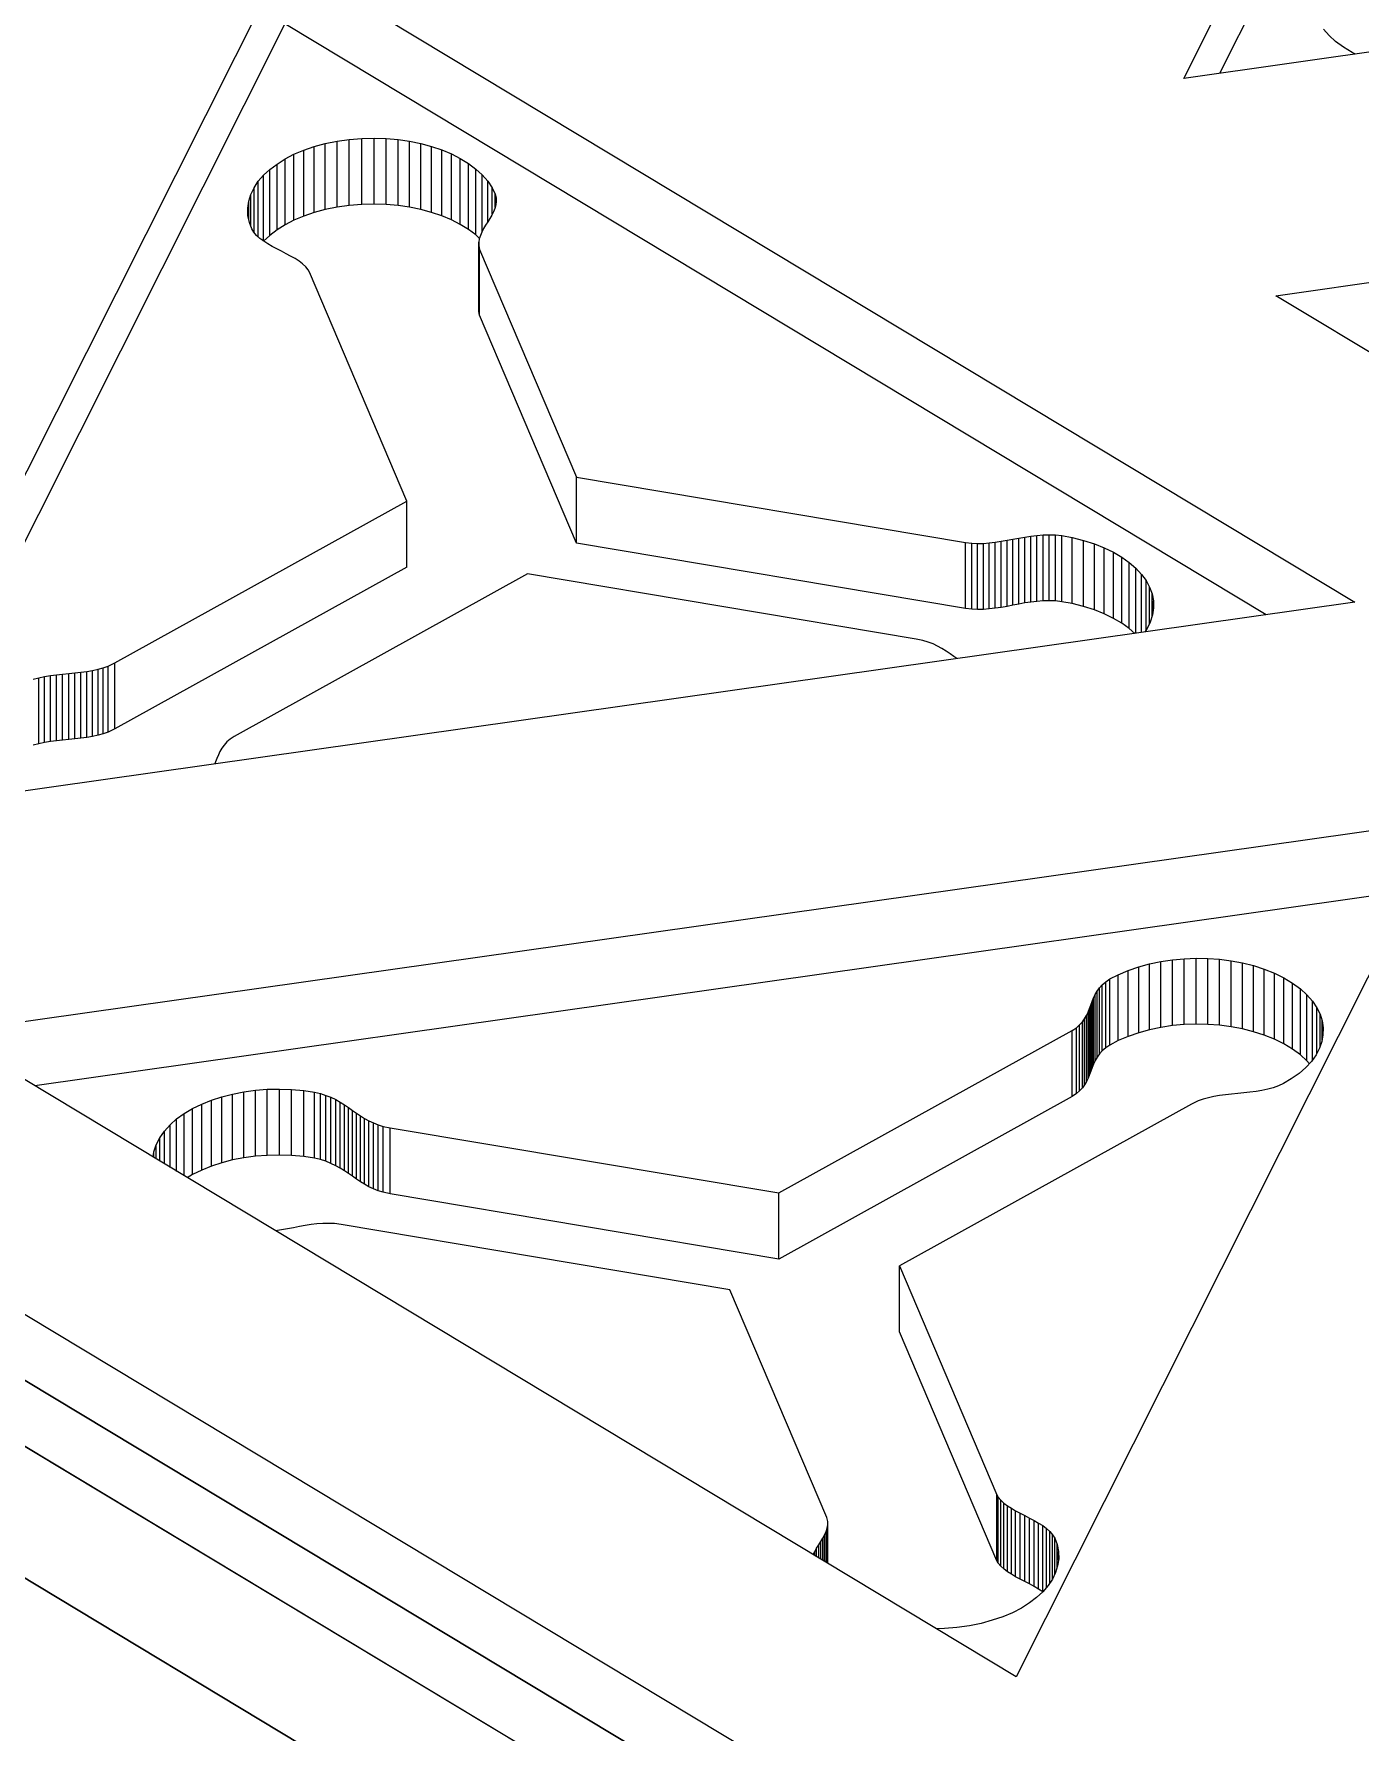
# Model space of a CAD drawing. Header units: inches. Extents: x 4 to 26.1, y 6.7 to 41.9.
# Drawn here: x 14.33 to 15.356, y 13.721 to 15.035 of the extents above; entities that cross this region are included whole.
import ezdxf

# ---------------------------------------------------------------- set-up
doc = ezdxf.new("R2010")
doc.units = ezdxf.units.IN
doc.header["$MEASUREMENT"] = 0
doc.layers.add('rails', color=7, linetype='Continuous', lineweight=35, true_color=0xd4d4d4)

# ---------------------------------------------------------------- blocks, each defined once
blk = doc.blocks.new('A$C382235AA')
at = {"color": 0, "linetype": 'Continuous', "lineweight": 0, "extrusion": (-4.89431e-17, 0.816497, 0.57735)}
for p, q in [((-16.7889, 11.4945), (-8.7719, 6.6688)), ((-16.7889, 11.4435), (-8.7719, 6.6178)), ((-8.7719, 6.6178), (-16.7889, 11.4435)), ((-8.7719, 6.5667), (-16.7889, 11.3925)), ((-16.7889, 11.3925), (-8.7719, 6.5667)), ((-16.7889, 11.2904), (-8.8284, 6.4987)), ((-8.7719, 6.4647), (-16.7889, 11.2904)), ((-10.6014, 9.2656), (-10.2679, 9.9286)), ((-10.2679, 9.8776), (-10.5737, 9.2695)), ((-9.4401, 9.4303), (-10.6014, 9.2656)), ((-11.6303, 8.6958), (-11.2968, 9.3588)), ((-11.2968, 9.3588), (-10.469, 8.8605)), ((-11.2968, 9.3078), (-11.6026, 8.6997)), ((-10.5376, 8.8508), (-11.2968, 9.3078)), ((-10.4889, 9.2989), (-10.4931, 9.3037)), ((-10.4838, 9.2942), (-10.4889, 9.2989)), ((-10.4778, 9.2898), (-10.4838, 9.2942)), ((-10.471, 9.2857), (-10.4778, 9.2898)), ((-10.4684, 9.2844), (-10.471, 9.2857)), ((-10.53, 9.0975), (-9.3687, 9.2622)), ((-11.2374, 9.2192), (-11.2278, 9.2194)), ((-11.2278, 9.1684), (-11.2278, 9.2194)), ((-11.2278, 9.2194), (-11.2185, 9.2191)), ((-11.2967, 9.2033), (-11.2898, 9.2069)), ((-11.2898, 9.2069), (-11.2823, 9.2101)), ((-11.2898, 9.1559), (-11.2898, 9.2069)), ((-11.2823, 9.2101), (-11.2742, 9.2129)), ((-11.2823, 9.159), (-11.2823, 9.2101)), ((-11.2742, 9.2129), (-11.2656, 9.2152)), ((-11.2742, 9.1618), (-11.2742, 9.2129)), ((-11.2656, 9.2152), (-11.2565, 9.2171)), ((-11.2656, 9.1642), (-11.2656, 9.2152)), ((-11.2565, 9.2171), (-11.247, 9.2184)), ((-11.2565, 9.166), (-11.2565, 9.2171)), ((-11.247, 9.2184), (-11.2374, 9.2192)), ((-11.247, 9.1674), (-11.247, 9.2184)), ((-11.2374, 9.1682), (-11.2374, 9.2192)), ((-11.2185, 9.1681), (-11.2185, 9.2191)), ((-11.2185, 9.2191), (-11.2093, 9.2183)), ((-11.2093, 9.1673), (-11.2093, 9.2183)), ((-11.2093, 9.2183), (-11.2003, 9.217)), ((-11.2003, 9.166), (-11.2003, 9.217)), ((-11.2003, 9.217), (-11.1916, 9.2152)), ((-11.1916, 9.1642), (-11.1916, 9.2152)), ((-11.1916, 9.2152), (-11.1833, 9.213)), ((-11.1833, 9.1619), (-11.1833, 9.213)), ((-11.1833, 9.213), (-11.1754, 9.2103)), ((-11.1754, 9.1592), (-11.1754, 9.2103)), ((-11.1754, 9.2103), (-11.168, 9.2072)), ((-11.168, 9.1561), (-11.168, 9.2072)), ((-11.168, 9.2072), (-11.1611, 9.2037)), ((-11.3133, 9.1907), (-11.3085, 9.1952)), ((-11.3085, 9.1952), (-11.3029, 9.1994)), ((-11.3085, 9.1442), (-11.3085, 9.1952)), ((-11.3029, 9.1994), (-11.2967, 9.2033)), ((-11.3029, 9.1484), (-11.3029, 9.1994)), ((-11.2967, 9.1523), (-11.2967, 9.2033)), ((-11.1611, 9.1526), (-11.1611, 9.2037)), ((-11.1611, 9.2037), (-11.1548, 9.1998)), ((-11.1548, 9.1487), (-11.1548, 9.1998)), ((-11.1548, 9.1998), (-11.1491, 9.1955)), ((-11.1491, 9.1445), (-11.1491, 9.1955)), ((-11.1491, 9.1955), (-11.1441, 9.191)), ((-11.3232, 9.1759), (-11.3207, 9.181)), ((-11.3207, 9.181), (-11.3174, 9.186)), ((-11.3207, 9.1465), (-11.3207, 9.181)), ((-11.3174, 9.186), (-11.3133, 9.1907)), ((-11.3174, 9.143), (-11.3174, 9.186)), ((-11.3133, 9.1397), (-11.3133, 9.1907)), ((-11.1441, 9.1474), (-11.1441, 9.191)), ((-11.1441, 9.191), (-11.1399, 9.1861)), ((-11.1399, 9.1546), (-11.1399, 9.1861)), ((-11.1399, 9.1861), (-11.1364, 9.1809)), ((-11.1364, 9.1605), (-11.1364, 9.1809)), ((-11.1364, 9.1809), (-11.1341, 9.1761)), ((-11.3256, 9.1652), (-11.3248, 9.1706)), ((-11.3248, 9.1706), (-11.3232, 9.1759)), ((-11.3248, 9.1569), (-11.3248, 9.1706)), ((-11.3232, 9.1512), (-11.3232, 9.1759)), ((-11.247, 9.1674), (-11.2565, 9.166)), ((-11.2374, 9.1682), (-11.247, 9.1674)), ((-11.2278, 9.1684), (-11.2374, 9.1682)), ((-11.2185, 9.1681), (-11.2278, 9.1684)), ((-11.2093, 9.1673), (-11.2185, 9.1681)), ((-11.2003, 9.166), (-11.2093, 9.1673)), ((-11.1336, 9.1678), (-11.1344, 9.1651)), ((-11.1341, 9.1659), (-11.1341, 9.1761)), ((-11.1341, 9.1761), (-11.1334, 9.1733)), ((-11.1333, 9.1705), (-11.1336, 9.1678)), ((-11.1334, 9.1693), (-11.1334, 9.1733)), ((-11.1334, 9.1733), (-11.1333, 9.1705)), ((-11.3254, 9.1597), (-11.3256, 9.1652)), ((-11.3243, 9.1542), (-11.3254, 9.1597)), ((-11.3225, 9.1493), (-11.3243, 9.1542)), ((-11.2898, 9.1559), (-11.2967, 9.1523)), ((-11.2823, 9.159), (-11.2898, 9.1559)), ((-11.2742, 9.1618), (-11.2823, 9.159)), ((-11.2656, 9.1642), (-11.2742, 9.1618)), ((-11.2565, 9.166), (-11.2656, 9.1642)), ((-11.1916, 9.1642), (-11.2003, 9.166)), ((-11.1833, 9.1619), (-11.1916, 9.1642)), ((-11.1754, 9.1592), (-11.1833, 9.1619)), ((-11.168, 9.1561), (-11.1754, 9.1592)), ((-11.1611, 9.1526), (-11.168, 9.1561)), ((-11.1399, 9.1546), (-11.1415, 9.152)), ((-11.1383, 9.1572), (-11.1399, 9.1546)), ((-11.1368, 9.1598), (-11.1383, 9.1572)), ((-11.1354, 9.1624), (-11.1368, 9.1598)), ((-11.1344, 9.1651), (-11.1354, 9.1624)), ((-11.3209, 9.1467), (-11.3225, 9.1493)), ((-11.3187, 9.1442), (-11.3209, 9.1467)), ((-11.3162, 9.1419), (-11.3187, 9.1442)), ((-11.3132, 9.1397), (-11.3162, 9.1419)), ((-11.3085, 9.1442), (-11.3133, 9.1397)), ((-11.3029, 9.1484), (-11.3085, 9.1442)), ((-11.2967, 9.1523), (-11.3029, 9.1484)), ((-11.1548, 9.1487), (-11.1611, 9.1526)), ((-11.1491, 9.1445), (-11.1548, 9.1487)), ((-11.1464, 9.142), (-11.1491, 9.1445)), ((-11.1465, 9.1416), (-11.1469, 9.139)), ((-11.1456, 9.1442), (-11.1465, 9.1416)), ((-11.1445, 9.1468), (-11.1456, 9.1442)), ((-11.1431, 9.1494), (-11.1445, 9.1468)), ((-11.1415, 9.152), (-11.1431, 9.1494)), ((-11.31, 9.1376), (-11.3132, 9.1397)), ((-11.3066, 9.1356), (-11.31, 9.1376)), ((-11.3031, 9.1337), (-11.3066, 9.1356)), ((-11.2995, 9.1319), (-11.3031, 9.1337)), ((-11.2959, 9.13), (-11.2995, 9.1319)), ((-11.2924, 9.1281), (-11.2959, 9.13)), ((-11.289, 9.1262), (-11.2924, 9.1281)), ((-11.1469, 9.0879), (-11.1469, 9.139)), ((-11.1469, 9.139), (-11.1469, 9.1363)), ((-11.1469, 9.0853), (-11.1469, 9.1363)), ((-11.1469, 9.1363), (-11.1463, 9.1334)), ((-11.1463, 9.0824), (-11.1463, 9.1334)), ((-11.1463, 9.1334), (-11.0713, 8.9572)), ((-11.2859, 9.1242), (-11.289, 9.1262)), ((-11.2831, 9.1221), (-11.2859, 9.1242)), ((-11.2807, 9.1199), (-11.2831, 9.1221)), ((-11.2788, 9.1175), (-11.2807, 9.1199)), ((-11.2778, 9.1158), (-11.2788, 9.1175)), ((-11.2024, 8.9387), (-11.2778, 9.1158)), ((-9.7022, 8.5992), (-10.53, 9.0975)), ((-11.1469, 9.0853), (-11.1469, 9.0879)), ((-11.1463, 9.0824), (-11.1469, 9.0853)), ((-11.0713, 8.9062), (-11.1463, 9.0824)), ((-11.0713, 8.9062), (-11.0713, 8.9572)), ((-11.0713, 8.9572), (-10.7703, 8.9067)), ((-11.4283, 8.8136), (-11.2024, 8.9387)), ((-11.2024, 8.8876), (-11.2024, 8.9387)), ((-10.7703, 8.8557), (-11.0713, 8.9062)), ((-10.7703, 8.8557), (-10.7703, 8.9067)), ((-10.7703, 8.9067), (-10.7653, 8.9061)), ((-10.7653, 8.8551), (-10.7653, 8.9061)), ((-10.7653, 8.9061), (-10.7608, 8.9059)), ((-10.7608, 8.9059), (-10.7563, 8.906)), ((-10.7608, 8.8548), (-10.7608, 8.9059)), ((-10.7563, 8.906), (-10.7518, 8.9063)), ((-10.7563, 8.8549), (-10.7563, 8.906)), ((-10.7518, 8.9063), (-10.7472, 8.9069)), ((-10.7518, 8.8553), (-10.7518, 8.9063)), ((-10.7472, 8.9069), (-10.7427, 8.9076)), ((-10.7472, 8.8558), (-10.7472, 8.9069)), ((-10.7427, 8.9076), (-10.7381, 8.9084)), ((-10.7427, 8.8565), (-10.7427, 8.9076)), ((-10.7381, 8.9084), (-10.7335, 8.9092)), ((-10.7381, 8.8573), (-10.7381, 8.9084)), ((-10.7335, 8.9092), (-10.7289, 8.9101)), ((-10.7335, 8.8582), (-10.7335, 8.9092)), ((-10.7289, 8.9101), (-10.7243, 8.9109)), ((-10.7289, 8.859), (-10.7289, 8.9101)), ((-10.7243, 8.9109), (-10.7196, 8.9116)), ((-10.7243, 8.8599), (-10.7243, 8.9109)), ((-10.7196, 8.9116), (-10.7149, 8.9122)), ((-10.7196, 8.8606), (-10.7196, 8.9116)), ((-10.7149, 8.9122), (-10.7102, 8.9126)), ((-10.7149, 8.8611), (-10.7149, 8.9122)), ((-10.7102, 8.9126), (-10.7054, 8.9127)), ((-10.7102, 8.8615), (-10.7102, 8.9126)), ((-10.7054, 8.8616), (-10.7054, 8.9127)), ((-10.7054, 8.9127), (-10.7007, 8.9125)), ((-10.7007, 8.8615), (-10.7007, 8.9125)), ((-10.7007, 8.9125), (-10.6958, 8.912)), ((-10.6958, 8.8609), (-10.6958, 8.912)), ((-10.6958, 8.912), (-10.6877, 8.9105)), ((-10.6877, 8.8594), (-10.6877, 8.9105)), ((-10.6877, 8.9105), (-10.6788, 8.9082)), ((-10.6788, 8.8572), (-10.6788, 8.9082)), ((-10.6788, 8.9082), (-10.6705, 8.9056)), ((-10.6705, 8.8546), (-10.6705, 8.9056)), ((-10.6705, 8.9056), (-10.6628, 8.9025)), ((-10.6628, 8.8515), (-10.6628, 8.9025)), ((-10.6628, 8.9025), (-10.6557, 8.8991)), ((-10.6557, 8.848), (-10.6557, 8.8991)), ((-10.6557, 8.8991), (-10.6492, 8.8952)), ((-10.6492, 8.8442), (-10.6492, 8.8952)), ((-10.6492, 8.8952), (-10.6435, 8.8911)), ((-10.6435, 8.8401), (-10.6435, 8.8911)), ((-10.6435, 8.8911), (-10.6384, 8.8867)), ((-11.2024, 8.8876), (-11.4283, 8.7625)), ((-11.1091, 8.8824), (-11.3361, 8.7567)), ((-10.8085, 8.832), (-11.1091, 8.8824)), ((-10.6384, 8.8365), (-10.6384, 8.8867)), ((-10.6384, 8.8867), (-10.6341, 8.882)), ((-10.6341, 8.8371), (-10.6341, 8.882)), ((-10.6341, 8.882), (-10.6305, 8.8772)), ((-10.6305, 8.839), (-10.6305, 8.8772)), ((-10.6305, 8.8772), (-10.6278, 8.8721)), ((-10.6278, 8.8441), (-10.6278, 8.8721)), ((-10.6278, 8.8721), (-10.6259, 8.8669)), ((-10.6259, 8.8495), (-10.6259, 8.8669)), ((-10.6259, 8.8669), (-10.6248, 8.8615)), ((-10.469, 8.8605), (-11.6303, 8.6958)), ((-10.7653, 8.8551), (-10.7703, 8.8557)), ((-10.7608, 8.8548), (-10.7653, 8.8551)), ((-10.7563, 8.8549), (-10.7608, 8.8548)), ((-10.7518, 8.8553), (-10.7563, 8.8549)), ((-10.7472, 8.8558), (-10.7518, 8.8553)), ((-10.7427, 8.8565), (-10.7472, 8.8558)), ((-10.7381, 8.8573), (-10.7427, 8.8565)), ((-10.7335, 8.8582), (-10.7381, 8.8573)), ((-10.7289, 8.859), (-10.7335, 8.8582)), ((-10.7243, 8.8599), (-10.7289, 8.859)), ((-10.7196, 8.8606), (-10.7243, 8.8599)), ((-10.7149, 8.8611), (-10.7196, 8.8606)), ((-10.7102, 8.8615), (-10.7149, 8.8611)), ((-10.7054, 8.8616), (-10.7102, 8.8615)), ((-10.7007, 8.8615), (-10.7054, 8.8616)), ((-10.6958, 8.8609), (-10.7007, 8.8615)), ((-10.6877, 8.8594), (-10.6958, 8.8609)), ((-10.6788, 8.8572), (-10.6877, 8.8594)), ((-10.6705, 8.8546), (-10.6788, 8.8572)), ((-10.6628, 8.8515), (-10.6705, 8.8546)), ((-10.6247, 8.8561), (-10.6255, 8.8506)), ((-10.6248, 8.8552), (-10.6248, 8.8615)), ((-10.6248, 8.8615), (-10.6247, 8.8561)), ((-10.6557, 8.848), (-10.6628, 8.8515)), ((-10.6492, 8.8442), (-10.6557, 8.848)), ((-10.6435, 8.8401), (-10.6492, 8.8442)), ((-10.6392, 8.8364), (-10.6435, 8.8401)), ((-10.63, 8.8397), (-10.6315, 8.8375)), ((-10.6273, 8.8451), (-10.63, 8.8397)), ((-10.6255, 8.8506), (-10.6273, 8.8451)), ((-10.8031, 8.8308), (-10.8085, 8.832)), ((-10.7991, 8.8296), (-10.8031, 8.8308)), ((-10.7953, 8.8282), (-10.7991, 8.8296)), ((-10.7918, 8.8265), (-10.7953, 8.8282)), ((-10.7885, 8.8246), (-10.7918, 8.8265)), ((-11.4335, 8.8111), (-11.4283, 8.8136)), ((-11.4283, 8.7625), (-11.4283, 8.8136)), ((-10.7853, 8.8226), (-10.7885, 8.8246)), ((-10.7822, 8.8205), (-10.7853, 8.8226)), ((-10.7792, 8.8184), (-10.7822, 8.8205)), ((-10.7769, 8.8169), (-10.7792, 8.8184)), ((-11.4916, 8.8009), (-11.4873, 8.8021)), ((-11.4873, 8.8021), (-11.4829, 8.803)), ((-11.4873, 8.751), (-11.4873, 8.8021)), ((-11.4829, 8.803), (-11.4783, 8.8038)), ((-11.4829, 8.752), (-11.4829, 8.803)), ((-11.4783, 8.8038), (-11.4736, 8.8044)), ((-11.4783, 8.7527), (-11.4783, 8.8038)), ((-11.4736, 8.8044), (-11.4689, 8.8049)), ((-11.4736, 8.7533), (-11.4736, 8.8044)), ((-11.4689, 8.8049), (-11.4641, 8.8054)), ((-11.4689, 8.7539), (-11.4689, 8.8049)), ((-11.4641, 8.8054), (-11.4594, 8.8059)), ((-11.4641, 8.7543), (-11.4641, 8.8054)), ((-11.4594, 8.8059), (-11.4547, 8.8064)), ((-11.4594, 8.7548), (-11.4594, 8.8059)), ((-11.4547, 8.8064), (-11.4502, 8.807)), ((-11.4547, 8.7553), (-11.4547, 8.8064)), ((-11.4502, 8.807), (-11.4457, 8.8077)), ((-11.4502, 8.7559), (-11.4502, 8.807)), ((-11.4457, 8.8077), (-11.4414, 8.8086)), ((-11.4457, 8.7567), (-11.4457, 8.8077)), ((-11.4414, 8.8086), (-11.4374, 8.8097)), ((-11.4414, 8.7576), (-11.4414, 8.8086)), ((-11.4374, 8.8097), (-11.4335, 8.8111)), ((-11.4374, 8.7587), (-11.4374, 8.8097)), ((-11.4335, 8.7601), (-11.4335, 8.8111)), ((-11.4335, 8.7601), (-11.4374, 8.7587)), ((-11.4283, 8.7625), (-11.4335, 8.7601)), ((-11.4873, 8.751), (-11.4916, 8.7499)), ((-11.4829, 8.752), (-11.4873, 8.751)), ((-11.4783, 8.7527), (-11.4829, 8.752)), ((-11.4736, 8.7533), (-11.4783, 8.7527)), ((-11.4689, 8.7539), (-11.4736, 8.7533)), ((-11.4641, 8.7543), (-11.4689, 8.7539)), ((-11.4594, 8.7548), (-11.4641, 8.7543)), ((-11.4547, 8.7553), (-11.4594, 8.7548)), ((-11.4502, 8.7559), (-11.4547, 8.7553)), ((-11.4457, 8.7567), (-11.4502, 8.7559)), ((-11.4414, 8.7576), (-11.4457, 8.7567)), ((-11.4374, 8.7587), (-11.4414, 8.7576)), ((-11.3456, 8.7476), (-11.3471, 8.745)), ((-11.3439, 8.75), (-11.3456, 8.7476)), ((-11.3418, 8.7524), (-11.3439, 8.75)), ((-11.3393, 8.7545), (-11.3418, 8.7524)), ((-11.3361, 8.7567), (-11.3393, 8.7545)), ((-11.3504, 8.737), (-11.351, 8.7354)), ((-11.3494, 8.7397), (-11.3504, 8.737)), ((-11.3483, 8.7424), (-11.3494, 8.7397)), ((-11.3471, 8.745), (-11.3483, 8.7424)), ((-11.5589, 8.5277), (-10.3976, 8.6924)), ((-10.3976, 8.6924), (-10.7311, 8.0294)), ((-10.4252, 8.6375), (-11.4903, 8.4864)), ((-10.6444, 8.5757), (-10.6362, 8.5785)), ((-10.6362, 8.5785), (-10.6278, 8.5809)), ((-10.6362, 8.5275), (-10.6362, 8.5785)), ((-10.6278, 8.5809), (-10.619, 8.5827)), ((-10.6278, 8.5298), (-10.6278, 8.5809)), ((-10.619, 8.5827), (-10.6101, 8.584)), ((-10.619, 8.5317), (-10.619, 8.5827)), ((-10.6101, 8.584), (-10.601, 8.5848)), ((-10.6101, 8.533), (-10.6101, 8.584)), ((-10.601, 8.5848), (-10.5918, 8.5852)), ((-10.601, 8.5338), (-10.601, 8.5848)), ((-10.5918, 8.5341), (-10.5918, 8.5852)), ((-10.5918, 8.5852), (-10.5827, 8.585)), ((-10.5827, 8.534), (-10.5827, 8.585)), ((-10.5827, 8.585), (-10.5736, 8.5843)), ((-10.5736, 8.5333), (-10.5736, 8.5843)), ((-10.5736, 8.5843), (-10.5646, 8.5832)), ((-10.5646, 8.5321), (-10.5646, 8.5832)), ((-10.5646, 8.5832), (-10.5558, 8.5815)), ((-10.5558, 8.5305), (-10.5558, 8.5815)), ((-10.5558, 8.5815), (-10.5473, 8.5794)), ((-10.5473, 8.5283), (-10.5473, 8.5794)), ((-10.5473, 8.5794), (-10.5391, 8.5767)), ((-10.5391, 8.5257), (-10.5391, 8.5767)), ((-10.5391, 8.5767), (-10.5312, 8.5736)), ((-10.6666, 8.5622), (-10.6644, 8.5646)), ((-10.6644, 8.5646), (-10.6617, 8.5669)), ((-10.6644, 8.5136), (-10.6644, 8.5646)), ((-10.6617, 8.5669), (-10.6585, 8.5691)), ((-10.6617, 8.5159), (-10.6617, 8.5669)), ((-10.6585, 8.5691), (-10.6521, 8.5724)), ((-10.6585, 8.518), (-10.6585, 8.5691)), ((-10.6521, 8.5724), (-10.6444, 8.5757)), ((-10.6521, 8.5214), (-10.6521, 8.5724)), ((-10.6444, 8.5247), (-10.6444, 8.5757)), ((-10.5312, 8.5225), (-10.5312, 8.5736)), ((-10.5312, 8.5736), (-10.5239, 8.5699)), ((-10.5239, 8.5189), (-10.5239, 8.5699)), ((-10.5239, 8.5699), (-10.5171, 8.5658)), ((-10.5171, 8.5148), (-10.5171, 8.5658)), ((-10.5171, 8.5658), (-10.5111, 8.5614)), ((-10.6733, 8.5489), (-10.6723, 8.5516)), ((-10.6723, 8.5516), (-10.6712, 8.5544)), ((-10.6723, 8.5006), (-10.6723, 8.5516)), ((-10.6712, 8.5544), (-10.6699, 8.557)), ((-10.6712, 8.5033), (-10.6712, 8.5544)), ((-10.6699, 8.557), (-10.6684, 8.5596)), ((-10.6699, 8.506), (-10.6699, 8.557)), ((-10.6684, 8.5596), (-10.6666, 8.5622)), ((-10.6684, 8.5086), (-10.6684, 8.5596)), ((-10.6666, 8.5111), (-10.6666, 8.5622)), ((-10.5111, 8.5104), (-10.5111, 8.5614)), ((-10.5111, 8.5614), (-10.506, 8.5568)), ((-10.506, 8.5058), (-10.506, 8.5568)), ((-10.506, 8.5568), (-10.5018, 8.552)), ((-10.5018, 8.5065), (-10.5018, 8.552)), ((-10.5018, 8.552), (-10.4984, 8.5469)), ((-10.6798, 8.5359), (-10.6781, 8.5383)), ((-10.6781, 8.5383), (-10.6767, 8.5409)), ((-10.6781, 8.4873), (-10.6781, 8.5383)), ((-10.6767, 8.5409), (-10.6754, 8.5435)), ((-10.6767, 8.4899), (-10.6767, 8.5409)), ((-10.6754, 8.5435), (-10.6743, 8.5462)), ((-10.6754, 8.4925), (-10.6754, 8.5435)), ((-10.6743, 8.5462), (-10.6733, 8.5489)), ((-10.6743, 8.4952), (-10.6743, 8.5462)), ((-10.6733, 8.4979), (-10.6733, 8.5489)), ((-10.4984, 8.5115), (-10.4984, 8.5469)), ((-10.4984, 8.5469), (-10.4959, 8.5418)), ((-10.4959, 8.5167), (-10.4959, 8.5418)), ((-10.4959, 8.5418), (-10.4943, 8.5366)), ((-10.4943, 8.5221), (-10.4943, 8.5366)), ((-10.4943, 8.5366), (-10.4935, 8.5313)), ((-10.7311, 8.0294), (-11.5589, 8.5277)), ((-10.9146, 8.4036), (-10.6877, 8.5293)), ((-10.6877, 8.5293), (-10.6844, 8.5314)), ((-10.6877, 8.4782), (-10.6877, 8.5293)), ((-10.6844, 8.5314), (-10.6819, 8.5336)), ((-10.6844, 8.4804), (-10.6844, 8.5314)), ((-10.6819, 8.5336), (-10.6798, 8.5359)), ((-10.6819, 8.4825), (-10.6819, 8.5336)), ((-10.6798, 8.4849), (-10.6798, 8.5359)), ((-10.6444, 8.5247), (-10.6521, 8.5214)), ((-10.6362, 8.5275), (-10.6444, 8.5247)), ((-10.6278, 8.5298), (-10.6362, 8.5275)), ((-10.619, 8.5317), (-10.6278, 8.5298)), ((-10.6101, 8.533), (-10.619, 8.5317)), ((-10.601, 8.5338), (-10.6101, 8.533)), ((-10.5918, 8.5341), (-10.601, 8.5338)), ((-10.5827, 8.534), (-10.5918, 8.5341)), ((-10.5736, 8.5333), (-10.5827, 8.534)), ((-10.5646, 8.5321), (-10.5736, 8.5333)), ((-10.5558, 8.5305), (-10.5646, 8.5321)), ((-10.5473, 8.5283), (-10.5558, 8.5305)), ((-10.5391, 8.5257), (-10.5473, 8.5283)), ((-10.5312, 8.5225), (-10.5391, 8.5257)), ((-10.4936, 8.526), (-10.4945, 8.5207)), ((-10.4935, 8.5313), (-10.4936, 8.526)), ((-10.6666, 8.5111), (-10.6684, 8.5086)), ((-10.6644, 8.5136), (-10.6666, 8.5111)), ((-10.6617, 8.5159), (-10.6644, 8.5136)), ((-10.6585, 8.518), (-10.6617, 8.5159)), ((-10.6521, 8.5214), (-10.6585, 8.518)), ((-10.5239, 8.5189), (-10.5312, 8.5225)), ((-10.5171, 8.5148), (-10.5239, 8.5189)), ((-10.5111, 8.5104), (-10.5171, 8.5148)), ((-10.506, 8.5058), (-10.5111, 8.5104)), ((-10.499, 8.5104), (-10.5025, 8.5054)), ((-10.4963, 8.5155), (-10.499, 8.5104)), ((-10.4945, 8.5207), (-10.4963, 8.5155)), ((-10.6733, 8.4979), (-10.6743, 8.4952)), ((-10.6723, 8.5006), (-10.6733, 8.4979)), ((-10.6712, 8.5033), (-10.6723, 8.5006)), ((-10.6699, 8.506), (-10.6712, 8.5033)), ((-10.6684, 8.5086), (-10.6699, 8.506)), ((-10.5069, 8.5007), (-10.5121, 8.4961)), ((-10.5025, 8.5054), (-10.5069, 8.5007)), ((-10.5041, 8.5036), (-10.506, 8.5058)), ((-11.3105, 8.4838), (-11.3011, 8.484)), ((-11.3011, 8.4329), (-11.3011, 8.484)), ((-11.3011, 8.484), (-11.2916, 8.4836)), ((-10.6798, 8.4849), (-10.6819, 8.4825)), ((-10.6781, 8.4873), (-10.6798, 8.4849)), ((-10.6767, 8.4899), (-10.6781, 8.4873)), ((-10.6754, 8.4925), (-10.6767, 8.4899)), ((-10.6743, 8.4952), (-10.6754, 8.4925)), ((-10.5364, 8.4839), (-10.5408, 8.4829)), ((-10.5321, 8.485), (-10.5364, 8.4839)), ((-10.528, 8.4865), (-10.5321, 8.485)), ((-10.5242, 8.4882), (-10.528, 8.4865)), ((-10.5182, 8.4918), (-10.5242, 8.4882)), ((-10.5121, 8.4961), (-10.5182, 8.4918)), ((-11.3683, 8.4689), (-11.3612, 8.4723)), ((-11.3612, 8.4723), (-11.3537, 8.4753)), ((-11.3612, 8.4213), (-11.3612, 8.4723)), ((-11.3537, 8.4753), (-11.3457, 8.4779)), ((-11.3537, 8.4243), (-11.3537, 8.4753)), ((-11.3457, 8.4779), (-11.3374, 8.4801)), ((-11.3457, 8.4269), (-11.3457, 8.4779)), ((-11.3374, 8.4801), (-11.3287, 8.4818)), ((-11.3374, 8.4291), (-11.3374, 8.4801)), ((-11.3287, 8.4818), (-11.3197, 8.483)), ((-11.3287, 8.4308), (-11.3287, 8.4818)), ((-11.3197, 8.483), (-11.3105, 8.4838)), ((-11.3197, 8.432), (-11.3197, 8.483)), ((-11.3105, 8.4327), (-11.3105, 8.4838)), ((-11.2916, 8.4326), (-11.2916, 8.4836)), ((-11.2916, 8.4836), (-11.2821, 8.4828)), ((-11.2821, 8.4317), (-11.2821, 8.4828)), ((-11.2821, 8.4828), (-11.2738, 8.4815)), ((-11.2738, 8.4305), (-11.2738, 8.4815)), ((-11.2738, 8.4815), (-11.2692, 8.4805)), ((-11.2692, 8.4294), (-11.2692, 8.4805)), ((-11.2692, 8.4805), (-11.2651, 8.4791)), ((-11.2651, 8.4281), (-11.2651, 8.4791)), ((-11.2651, 8.4791), (-11.2612, 8.4776)), ((-11.2612, 8.4265), (-11.2612, 8.4776)), ((-11.2612, 8.4776), (-11.2575, 8.4758)), ((-11.2575, 8.4247), (-11.2575, 8.4758)), ((-11.2575, 8.4758), (-11.2541, 8.4739)), ((-11.2541, 8.4228), (-11.2541, 8.4739)), ((-11.2541, 8.4739), (-11.2508, 8.4718)), ((-11.2508, 8.4208), (-11.2508, 8.4718)), ((-11.2508, 8.4718), (-11.2477, 8.4697)), ((-10.6877, 8.4782), (-10.9146, 8.3525)), ((-10.5954, 8.4724), (-10.8213, 8.3473)), ((-10.6844, 8.4804), (-10.6877, 8.4782)), ((-10.6819, 8.4825), (-10.6844, 8.4804)), ((-10.5902, 8.4748), (-10.5954, 8.4724)), ((-10.5864, 8.4762), (-10.5902, 8.4748)), ((-10.5823, 8.4773), (-10.5864, 8.4762)), ((-10.578, 8.4782), (-10.5823, 8.4773)), ((-10.5736, 8.479), (-10.578, 8.4782)), ((-10.569, 8.4796), (-10.5736, 8.479)), ((-10.5643, 8.4801), (-10.569, 8.4796)), ((-10.5596, 8.4806), (-10.5643, 8.4801)), ((-10.5548, 8.481), (-10.5596, 8.4806)), ((-10.5501, 8.4816), (-10.5548, 8.481)), ((-10.5454, 8.4822), (-10.5501, 8.4816)), ((-10.5408, 8.4829), (-10.5454, 8.4822)), ((-11.3857, 8.4563), (-11.3806, 8.4609)), ((-11.3806, 8.4609), (-11.3747, 8.465)), ((-11.3806, 8.4203), (-11.3806, 8.4609)), ((-11.3747, 8.465), (-11.3683, 8.4689)), ((-11.3747, 8.4168), (-11.3747, 8.465)), ((-11.3683, 8.4178), (-11.3683, 8.4689)), ((-11.2477, 8.4187), (-11.2477, 8.4697)), ((-11.2477, 8.4697), (-11.2446, 8.4675)), ((-11.2446, 8.4165), (-11.2446, 8.4675)), ((-11.2446, 8.4675), (-11.2415, 8.4654)), ((-11.2415, 8.4144), (-11.2415, 8.4654)), ((-11.2415, 8.4654), (-11.2384, 8.4633)), ((-11.2384, 8.4123), (-11.2384, 8.4633)), ((-11.2384, 8.4633), (-11.2352, 8.4613)), ((-11.2352, 8.4103), (-11.2352, 8.4613)), ((-11.2352, 8.4613), (-11.2319, 8.4595)), ((-11.2319, 8.4084), (-11.2319, 8.4595)), ((-11.2319, 8.4595), (-11.2284, 8.4578)), ((-11.2284, 8.4067), (-11.2284, 8.4578)), ((-11.2284, 8.4578), (-11.2247, 8.4563)), ((-11.3965, 8.4408), (-11.3937, 8.4462)), ((-11.3937, 8.4462), (-11.3901, 8.4514)), ((-11.3937, 8.4283), (-11.3937, 8.4462)), ((-11.3901, 8.4514), (-11.3857, 8.4563)), ((-11.3901, 8.4261), (-11.3901, 8.4514)), ((-11.3857, 8.4234), (-11.3857, 8.4563)), ((-11.2247, 8.4053), (-11.2247, 8.4563)), ((-11.2247, 8.4563), (-11.2207, 8.4551)), ((-11.2207, 8.4041), (-11.2207, 8.4551)), ((-11.2207, 8.4551), (-11.2153, 8.454)), ((-11.2153, 8.4029), (-11.2153, 8.454)), ((-11.2153, 8.454), (-10.9146, 8.4036)), ((-11.3988, 8.4313), (-11.3982, 8.4353)), ((-11.3982, 8.4353), (-11.3965, 8.4408)), ((-11.3982, 8.431), (-11.3982, 8.4353)), ((-11.3965, 8.4299), (-11.3965, 8.4408)), ((-11.3197, 8.432), (-11.3287, 8.4308)), ((-11.3105, 8.4327), (-11.3197, 8.432)), ((-11.3011, 8.4329), (-11.3105, 8.4327)), ((-11.2916, 8.4326), (-11.3011, 8.4329)), ((-11.2821, 8.4317), (-11.2916, 8.4326)), ((-11.2738, 8.4305), (-11.2821, 8.4317)), ((-11.3612, 8.4213), (-11.3683, 8.4178)), ((-11.3537, 8.4243), (-11.3612, 8.4213)), ((-11.3457, 8.4269), (-11.3537, 8.4243)), ((-11.3374, 8.4291), (-11.3457, 8.4269)), ((-11.3287, 8.4308), (-11.3374, 8.4291)), ((-11.2692, 8.4294), (-11.2738, 8.4305)), ((-11.2651, 8.4281), (-11.2692, 8.4294)), ((-11.2612, 8.4265), (-11.2651, 8.4281)), ((-11.2575, 8.4247), (-11.2612, 8.4265)), ((-11.2541, 8.4228), (-11.2575, 8.4247)), ((-11.2508, 8.4208), (-11.2541, 8.4228)), ((-11.2477, 8.4187), (-11.2508, 8.4208)), ((-11.2446, 8.4165), (-11.2477, 8.4187)), ((-11.3683, 8.4178), (-11.3724, 8.4154)), ((-11.2415, 8.4144), (-11.2446, 8.4165)), ((-11.2384, 8.4123), (-11.2415, 8.4144)), ((-11.2352, 8.4103), (-11.2384, 8.4123)), ((-11.2319, 8.4084), (-11.2352, 8.4103)), ((-11.2284, 8.4067), (-11.2319, 8.4084)), ((-11.2247, 8.4053), (-11.2284, 8.4067)), ((-11.2207, 8.4041), (-11.2247, 8.4053)), ((-11.2153, 8.4029), (-11.2207, 8.4041)), ((-10.9146, 8.3525), (-11.2153, 8.4029)), ((-10.9146, 8.3525), (-10.9146, 8.4036)), ((-11.2765, 8.3791), (-11.2811, 8.3784)), ((-11.272, 8.3796), (-11.2765, 8.3791)), ((-11.2674, 8.38), (-11.272, 8.3796)), ((-11.2629, 8.3801), (-11.2674, 8.38)), ((-11.2584, 8.3799), (-11.2629, 8.3801)), ((-11.2534, 8.3792), (-11.2584, 8.3799)), ((-10.9525, 8.3287), (-11.2534, 8.3792)), ((-11.2995, 8.375), (-11.3041, 8.3743)), ((-11.2948, 8.3759), (-11.2995, 8.375)), ((-11.2902, 8.3767), (-11.2948, 8.3759)), ((-11.2856, 8.3776), (-11.2902, 8.3767)), ((-11.2811, 8.3784), (-11.2856, 8.3776)), ((-10.8213, 8.2962), (-10.8213, 8.3473)), ((-10.8213, 8.3473), (-10.746, 8.1702)), ((-10.8774, 8.1525), (-10.9525, 8.3287)), ((-10.746, 8.1192), (-10.8213, 8.2962)), ((-10.746, 8.1192), (-10.746, 8.1702)), ((-10.746, 8.1702), (-10.745, 8.1684)), ((-10.745, 8.1174), (-10.745, 8.1684)), ((-10.745, 8.1684), (-10.743, 8.1661)), ((-10.743, 8.115), (-10.743, 8.1661)), ((-10.743, 8.1661), (-10.7406, 8.1638)), ((-10.7406, 8.1128), (-10.7406, 8.1638)), ((-10.7406, 8.1638), (-10.7378, 8.1617)), ((-10.7378, 8.1107), (-10.7378, 8.1617)), ((-10.7378, 8.1617), (-10.7347, 8.1598)), ((-10.7347, 8.1087), (-10.7347, 8.1598)), ((-10.7347, 8.1598), (-10.7314, 8.1578)), ((-10.7314, 8.1068), (-10.7314, 8.1578)), ((-10.7314, 8.1578), (-10.7279, 8.1559)), ((-10.7279, 8.1049), (-10.7279, 8.1559)), ((-10.7279, 8.1559), (-10.7243, 8.1541)), ((-10.8781, 8.1418), (-10.8772, 8.1444)), ((-10.8768, 8.1496), (-10.8774, 8.1525)), ((-10.8772, 8.1444), (-10.8768, 8.147)), ((-10.8772, 8.1174), (-10.8772, 8.1444)), ((-10.8768, 8.147), (-10.8768, 8.1496)), ((-10.8768, 8.1171), (-10.8768, 8.147)), ((-10.7243, 8.103), (-10.7243, 8.1541)), ((-10.7243, 8.1541), (-10.7207, 8.1522)), ((-10.7207, 8.1012), (-10.7207, 8.1522)), ((-10.7207, 8.1522), (-10.7171, 8.1503)), ((-10.7171, 8.0993), (-10.7171, 8.1503)), ((-10.7171, 8.1503), (-10.7137, 8.1483)), ((-10.7137, 8.0973), (-10.7137, 8.1483)), ((-10.7137, 8.1483), (-10.7105, 8.1463)), ((-10.7105, 8.0952), (-10.7105, 8.1463)), ((-10.7105, 8.1463), (-10.7076, 8.1441)), ((-10.7076, 8.0985), (-10.7076, 8.1441)), ((-10.7076, 8.1441), (-10.705, 8.1418)), ((-10.8854, 8.1288), (-10.8838, 8.1314)), ((-10.8838, 8.1314), (-10.8822, 8.134)), ((-10.8838, 8.1213), (-10.8838, 8.1314)), ((-10.8822, 8.134), (-10.8807, 8.1366)), ((-10.8822, 8.1204), (-10.8822, 8.134)), ((-10.8807, 8.1366), (-10.8793, 8.1392)), ((-10.8807, 8.1194), (-10.8807, 8.1366)), ((-10.8793, 8.1392), (-10.8781, 8.1418)), ((-10.8793, 8.1186), (-10.8793, 8.1392)), ((-10.8781, 8.1179), (-10.8781, 8.1418)), ((-10.705, 8.1019), (-10.705, 8.1418)), ((-10.705, 8.1418), (-10.7029, 8.1393)), ((-10.7029, 8.1052), (-10.7029, 8.1393)), ((-10.7029, 8.1393), (-10.7012, 8.1366)), ((-10.7012, 8.1086), (-10.7012, 8.1366)), ((-10.7012, 8.1366), (-10.6994, 8.1317)), ((-10.6994, 8.1136), (-10.6994, 8.1317)), ((-10.6994, 8.1317), (-10.6983, 8.1262)), ((-10.8881, 8.1239), (-10.8869, 8.1261)), ((-10.8869, 8.1261), (-10.8854, 8.1288)), ((-10.8869, 8.1232), (-10.8869, 8.1261)), ((-10.8854, 8.1223), (-10.8854, 8.1288)), ((-10.745, 8.1174), (-10.746, 8.1192)), ((-10.743, 8.115), (-10.745, 8.1174)), ((-10.6981, 8.1207), (-10.6989, 8.1153)), ((-10.6983, 8.1195), (-10.6983, 8.1262)), ((-10.6983, 8.1262), (-10.6981, 8.1207)), ((-10.7406, 8.1128), (-10.743, 8.115)), ((-10.7378, 8.1107), (-10.7406, 8.1128)), ((-10.7347, 8.1087), (-10.7378, 8.1107)), ((-10.7314, 8.1068), (-10.7347, 8.1087)), ((-10.7279, 8.1049), (-10.7314, 8.1068)), ((-10.7243, 8.103), (-10.7279, 8.1049)), ((-10.7207, 8.1012), (-10.7243, 8.103)), ((-10.703, 8.1049), (-10.7063, 8.1)), ((-10.7005, 8.1101), (-10.703, 8.1049)), ((-10.6989, 8.1153), (-10.7005, 8.1101)), ((-10.7153, 8.0907), (-10.7208, 8.0865)), ((-10.7171, 8.0993), (-10.7207, 8.1012)), ((-10.7137, 8.0973), (-10.7171, 8.0993)), ((-10.7104, 8.0952), (-10.7153, 8.0907)), ((-10.7105, 8.0952), (-10.7137, 8.0973)), ((-10.7105, 8.0952), (-10.7105, 8.0952)), ((-10.7063, 8.1), (-10.7104, 8.0952)), ((-10.7339, 8.079), (-10.7414, 8.0759)), ((-10.727, 8.0826), (-10.7339, 8.079)), ((-10.7208, 8.0865), (-10.727, 8.0826)), ((-10.7864, 8.0667), (-10.7928, 8.0666)), ((-10.7768, 8.0675), (-10.7864, 8.0667)), ((-10.7672, 8.0689), (-10.7768, 8.0675)), ((-10.7581, 8.0707), (-10.7672, 8.0689)), ((-10.7495, 8.0731), (-10.7581, 8.0707)), ((-10.7414, 8.0759), (-10.7495, 8.0731))]:
    blk.add_line(p, q, dxfattribs=at)

msp = doc.modelspace()

# ---------------------------------------------------------------- block references
at = {"layer": 'rails'}
msp.add_blockref('A$C382235AA', (25.8212, 5.7346), dxfattribs=at)

doc.saveas('drawing.dxf')
